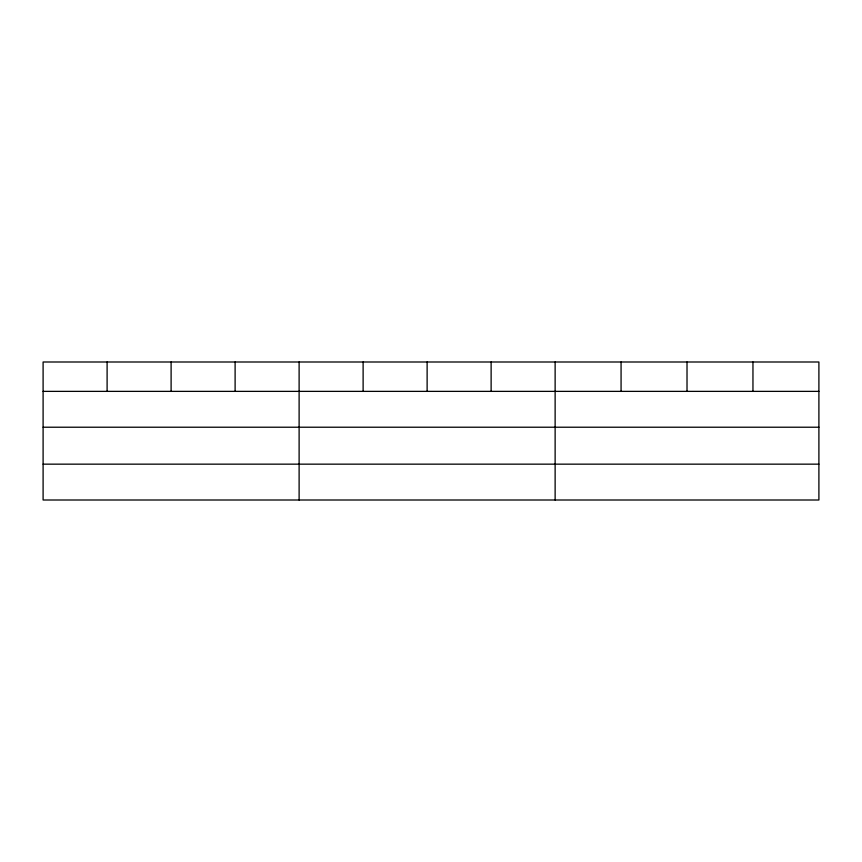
<?xml version="1.0" encoding="UTF-8"?>
<svg xmlns="http://www.w3.org/2000/svg" width="862" height="862" viewBox="0 0 862 862"><rect width="100%" height="100%" fill="white"/><g stroke="black" fill="none" stroke-linecap="round" stroke-linejoin="round"><path stroke-width="1.29" d="M818.9 427.218L818.9 361.997L43.1 361.997L43.1 500.003L818.9 500.003L818.9 427.218L43.1 427.218M43.1 391.37L818.9 391.37M43.1 464.155L818.9 464.155M752.957 361.997L752.957 391.37M687.014 361.997L687.014 391.37M621.071 361.997L621.071 391.37M555.128 361.997L555.128 500.003M491.124 361.997L491.124 391.37M427.121 361.997L427.121 391.37M363.117 361.997L363.117 391.37M299.114 361.997L299.114 500.003M235.11 361.997L235.11 391.37M171.107 361.997L171.107 391.37M107.103 361.997L107.103 391.37"/></g></svg>
